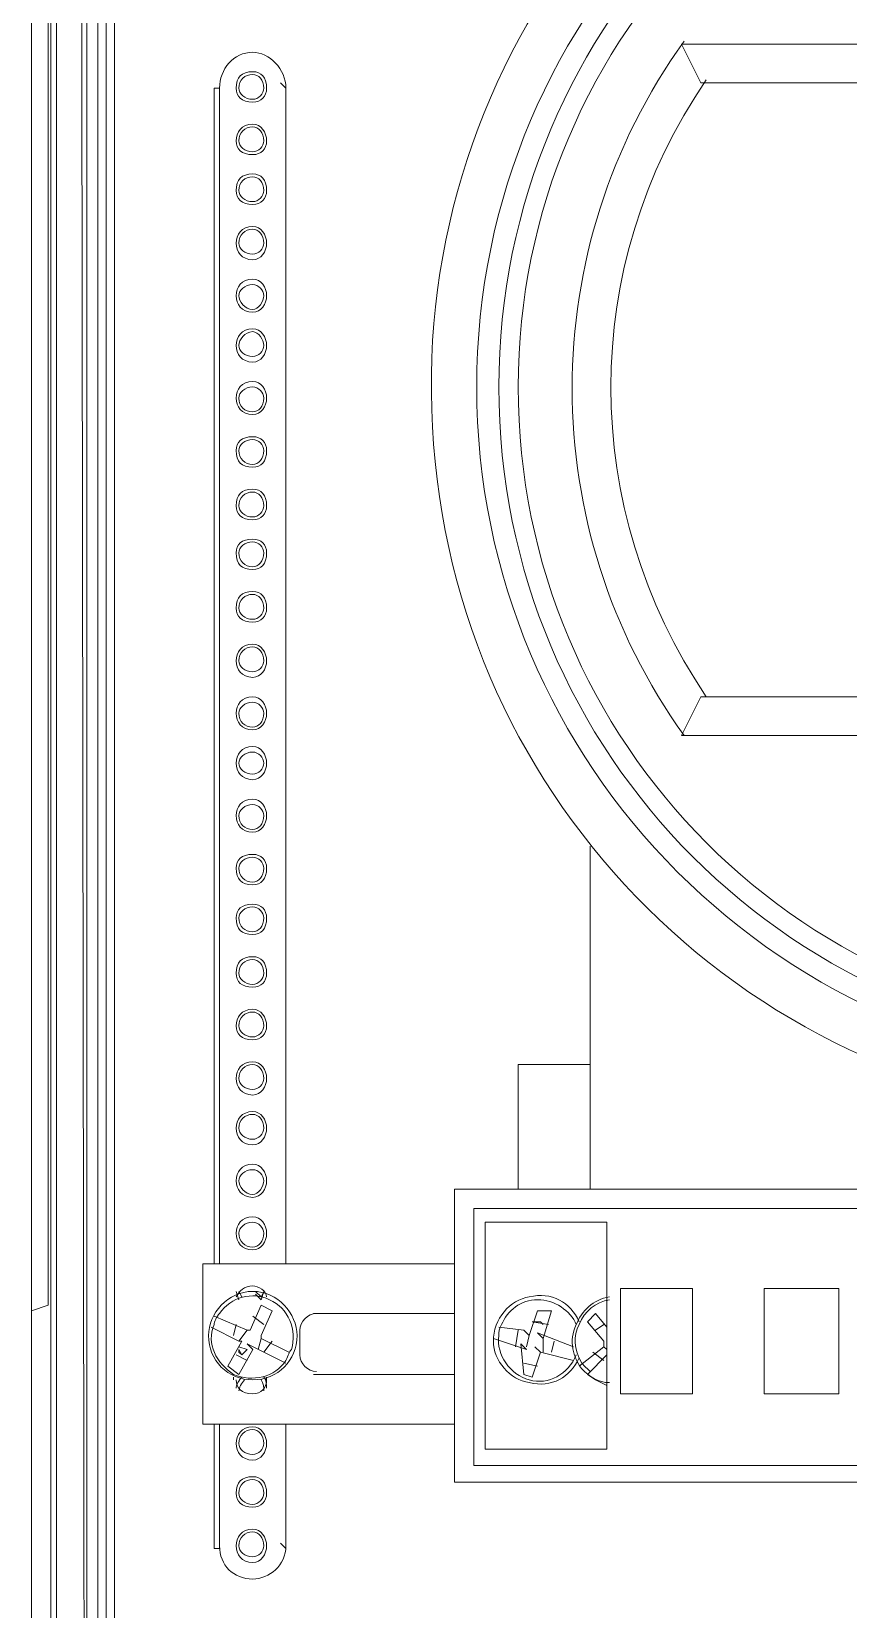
# Model space of a CAD drawing. Header units: metres. Extents: x 2999 to 3164, y 1641 to 1678.
# Drawn here: x 3004.188 to 3004.647, y 1653.873 to 1654.758 of the extents above; entities that cross this region are included whole.
import ezdxf

# ---------------------------------------------------------------- set-up
doc = ezdxf.new("R2010")
doc.units = ezdxf.units.M

msp = doc.modelspace()

# ---------------------------------------------------------------- linework, layer by layer
at = {"color": 7, "linetype": 'Continuous', "lineweight": 20, "true_color": 0x000007}
for points in [[(3004.1884, 1655.2093), (3004.1884, 1652.67807), (3004.1884, 1652.67807)], [(3004.1884, 1655.2093), (3004.1884, 1652.67807), (3004.1884, 1652.67807)], [(3004.1884, 1655.2093), (3004.1884, 1652.67807), (3004.1884, 1652.67807)], [(3004.1884, 1655.2093), (3004.1884, 1652.67807), (3004.1884, 1652.67807)], [(3004.23031, 1653.21039), (3004.23031, 1655.12704), (3004.22565, 1655.1317), (3004.22565, 1654.99513)], [(3004.1884, 1654.04068), (3004.19772, 1654.04379), (3004.19772, 1655.12394), (3004.1884, 1655.12394)], [(3004.23031, 1655.12704), (3004.23496, 1655.12704), (3004.23496, 1653.5006)], [(3004.20237, 1655.11773), (3004.20237, 1652.69204), (3004.20237, 1652.69204)], [(3004.19927, 1655.10997), (3004.19927, 1652.69049), (3004.19927, 1652.69049)], [(3004.21944, 1654.99978), (3004.21634, 1655.00289), (3004.21944, 1652.75412)], [(3004.22565, 1652.75412), (3004.22565, 1654.99513), (3004.21944, 1654.99978), (3004.21944, 1652.75412)], [(3004.55311, 1654.75147), (3005.09009, 1654.75147), (3005.09009, 1654.75147)], [(3004.56397, 1654.72975), (3004.55311, 1654.75147), (3004.55311, 1654.75147)], [(3004.56397, 1654.72975), (3005.07767, 1654.72975), (3005.09009, 1654.75147)], [(3004.29394, 1654.06706), (3004.29394, 1654.72664), (3004.29083, 1654.72664)], [(3004.29083, 1654.72664), (3004.29083, 1654.06706), (3004.29083, 1654.06706)], [(3004.33118, 1654.72664), (3004.32808, 1654.72975), (3004.32808, 1654.72975)], [(3004.33118, 1654.06706), (3004.33118, 1654.72664), (3004.33118, 1654.72664)], [(3004.33118, 1654.06706), (3004.33118, 1654.72664), (3004.33118, 1654.72664)], [(3004.56397, 1654.38521), (3004.55311, 1654.36349), (3004.55311, 1654.36349)], [(3005.07767, 1654.38521), (3004.56397, 1654.38521), (3004.56397, 1654.38521)], [(3005.09009, 1654.36349), (3004.55311, 1654.36349), (3004.55311, 1654.36349)], [(3004.5019, 1654.10897), (3004.5019, 1654.30141), (3004.5019, 1654.30141)], [(3004.5019, 1654.1788), (3004.46155, 1654.1788), (3004.46155, 1654.10897)], [(3004.42585, 1654.10897), (3005.21424, 1654.10897), (3005.21424, 1654.10897)], [(3004.42585, 1653.94446), (3004.42585, 1654.10897), (3004.42585, 1654.10897)], [(3004.43672, 1654.0981), (3004.43672, 1653.95377), (3004.43672, 1653.95377)], [(3005.20648, 1654.0981), (3004.43672, 1654.0981), (3004.43672, 1654.0981)], [(3004.51121, 1654.09034), (3004.51121, 1653.96308), (3004.44292, 1653.96308), (3004.44292, 1654.09034)], [(3004.44292, 1654.09034), (3004.51121, 1654.09034), (3004.51121, 1654.09034)], [(3004.28462, 1654.06706), (3004.28462, 1653.97705), (3004.28462, 1653.97705)], [(3004.42585, 1654.06706), (3004.28462, 1654.06706), (3004.28462, 1654.06706)], [(3004.30325, 1654.05155), (3004.3048, 1654.04689), (3004.3048, 1654.04689)], [(3004.3048, 1654.05155), (3004.30635, 1654.04844), (3004.30635, 1654.04844)], [(3004.31877, 1654.05155), (3004.31722, 1654.04689), (3004.31411, 1654.04999)], [(3004.31877, 1654.05155), (3004.31722, 1654.04844), (3004.31411, 1654.05155)], [(3004.51897, 1654.0531), (3004.55932, 1654.0531), (3004.55932, 1654.0531)], [(3004.51897, 1653.99412), (3004.51897, 1654.0531), (3004.51897, 1654.0531)], [(3004.55932, 1654.0531), (3004.55932, 1653.99412), (3004.55932, 1653.99412)], [(3004.64157, 1654.0531), (3004.64157, 1653.99412), (3004.59967, 1653.99412)], [(3004.59967, 1653.99412), (3004.59967, 1654.0531), (3004.59967, 1654.0531)], [(3004.59967, 1654.0531), (3004.64157, 1654.0531), (3004.64157, 1654.0531)], [(3004.31722, 1654.02516), (3004.31722, 1654.02671), (3004.32342, 1654.04068), (3004.31722, 1654.04379), (3004.31101, 1654.02982), (3004.30946, 1654.02982), (3004.29083, 1654.03758)], [(3004.31877, 1654.03292), (3004.31256, 1654.03758), (3004.31256, 1654.03758)], [(3004.42585, 1654.03913), (3004.3467, 1654.03913), (3004.3467, 1654.03913)], [(3004.47241, 1654.04068), (3004.46775, 1654.02671), (3004.46465, 1654.02982), (3004.45068, 1654.03137)], [(3004.46931, 1654.03447), (3004.47396, 1654.03447), (3004.47551, 1654.03292)], [(3004.47862, 1654.03292), (3004.46931, 1654.03447), (3004.46931, 1654.03447)], [(3004.47241, 1654.04068), (3004.48017, 1654.04068), (3004.47551, 1654.02516), (3004.47241, 1654.02827), (3004.49259, 1654.02051)], [(3004.51121, 1654.03137), (3004.505, 1654.03913), (3004.50035, 1654.03447), (3004.50966, 1654.02361), (3004.50966, 1654.02051), (3004.49569, 1654.00964)], [(3004.3048, 1654.00499), (3004.29859, 1654.00964), (3004.30635, 1654.02361), (3004.3048, 1654.02361), (3004.28928, 1654.03137)], [(3004.3017, 1654.02671), (3004.30325, 1654.03292), (3004.30325, 1654.03292)], [(3004.30946, 1654.02982), (3004.3048, 1654.02361), (3004.3048, 1654.02361)], [(3004.31566, 1654.01895), (3004.31722, 1654.02516), (3004.31722, 1654.02516)], [(3004.33273, 1654.0174), (3004.31722, 1654.02516), (3004.31722, 1654.02516)], [(3004.33894, 1654.02982), (3004.33894, 1654.01585), (3004.33894, 1654.01585)], [(3004.44758, 1654.02516), (3004.4662, 1654.01895), (3004.4631, 1654.02206), (3004.46465, 1654.00499), (3004.46931, 1654.00343), (3004.47396, 1654.0174), (3004.49259, 1654.01275)], [(3004.45999, 1654.02051), (3004.46155, 1654.02982), (3004.46155, 1654.02982)], [(3004.46775, 1654.02671), (3004.4662, 1654.02051), (3004.4662, 1654.02051)], [(3004.47551, 1654.0174), (3004.47551, 1654.02516), (3004.47551, 1654.02516)], [(3004.50966, 1654.03292), (3004.505, 1654.02982), (3004.505, 1654.02982)], [(3004.30325, 1654.01585), (3004.30946, 1654.01275), (3004.30946, 1654.01275)], [(3004.3048, 1654.00499), (3004.31256, 1654.01895), (3004.30946, 1654.02206), (3004.33118, 1654.01119)], [(3004.3048, 1654.02051), (3004.30946, 1654.01895), (3004.30946, 1654.01895)], [(3004.30635, 1654.01585), (3004.3048, 1654.01895), (3004.3048, 1654.0174), (3004.30635, 1654.01585), (3004.30946, 1654.01895)], [(3004.32342, 1654.02361), (3004.31877, 1654.0174), (3004.31877, 1654.0174)], [(3004.47396, 1654.0174), (3004.47086, 1654.02051), (3004.47086, 1654.02051)], [(3004.48172, 1654.02361), (3004.48017, 1654.0174), (3004.48017, 1654.0174)], [(3004.51121, 1654.01585), (3004.50035, 1654.00499), (3004.50035, 1654.00499)], [(3004.50966, 1654.01275), (3004.50345, 1654.0174), (3004.50345, 1654.0174)], [(3004.50966, 1654.02051), (3004.51121, 1654.01895), (3004.51121, 1654.01895)], [(3004.46465, 1654.01119), (3004.47241, 1654.00964), (3004.47241, 1654.00964)], [(3004.3017, 1654.00343), (3004.3017, 1654.00188), (3004.3017, 1654.00188)], [(3004.32032, 1654.00188), (3004.32032, 1654.00343), (3004.32032, 1654.00343)], [(3004.3467, 1654.00499), (3004.42585, 1654.00499), (3004.42585, 1654.00499)], [(3004.50035, 1654.00499), (3004.505, 1654.00188), (3004.51121, 1653.99878)], [(3004.55932, 1653.99412), (3004.51897, 1653.99412), (3004.51897, 1653.99412)], [(3004.28462, 1653.97705), (3004.42585, 1653.97705), (3004.42585, 1653.97705)], [(3004.29394, 1653.97705), (3004.29394, 1653.90721), (3004.29083, 1653.90721)], [(3004.29083, 1653.97705), (3004.29083, 1653.90721), (3004.29083, 1653.90721)], [(3004.33118, 1653.90721), (3004.33118, 1653.97705), (3004.33118, 1653.97705)], [(3004.33118, 1653.90721), (3004.33118, 1653.97705), (3004.33118, 1653.97705)], [(3004.43672, 1653.95377), (3005.20648, 1653.95377), (3005.20648, 1653.95377)], [(3005.21424, 1653.94446), (3004.42585, 1653.94446), (3004.42585, 1653.94446)], [(3004.33118, 1653.90721), (3004.32808, 1653.91032), (3004.32808, 1653.91032)]]:
    msp.add_lwpolyline(points, dxfattribs=at)
for points, knots in [([(3004.73934, 1654.96099), (3004.53294, 1654.91753), (3004.39326, 1654.72664), (3004.41499, 1654.51713), (3004.41499, 1654.51713), (3004.43516, 1654.30762), (3004.61209, 1654.14777), (3004.82315, 1654.14777), (3004.82315, 1654.14777), (3005.03266, 1654.14777), (3005.20958, 1654.30762), (3005.23131, 1654.51713), (3005.23131, 1654.51713), (3005.25149, 1654.72664), (3005.11181, 1654.91753), (3004.9054, 1654.96099)], [0, 0, 0, 0, 0.0625, 0.0625, 0.0625, 0.062501, 0.125, 0.125, 0.125, 0.125001, 0.1875, 0.1875, 0.1875, 0.187501, 1, 1, 1, 1]), ([(3005.20648, 1654.55903), (3005.20648, 1654.77165), (3005.03421, 1654.94236), (3004.82315, 1654.94236), (3004.82315, 1654.94236), (3004.61053, 1654.94236), (3004.43827, 1654.77165), (3004.43827, 1654.55903), (3004.43827, 1654.55903), (3004.43827, 1654.34642), (3004.61053, 1654.17415), (3004.82315, 1654.17415), (3004.82315, 1654.17415), (3005.03421, 1654.17415), (3005.20648, 1654.34642), (3005.20648, 1654.55903)], [0, 0, 0, 0, 0.0625, 0.0625, 0.0625, 0.062501, 0.125, 0.125, 0.125, 0.125001, 0.1875, 0.1875, 0.1875, 0.187501, 1, 1, 1, 1]), ([(3005.19562, 1654.55903), (3005.19562, 1654.76389), (3005.02801, 1654.9315), (3004.82315, 1654.9315), (3004.82315, 1654.9315), (3004.61674, 1654.9315), (3004.45068, 1654.76389), (3004.45068, 1654.55903), (3004.45068, 1654.55903), (3004.45068, 1654.35262), (3004.61674, 1654.18656), (3004.82315, 1654.18656), (3004.82315, 1654.18656), (3005.02801, 1654.18656), (3005.19562, 1654.35262), (3005.19562, 1654.55903)], [0, 0, 0, 0, 0.0625, 0.0625, 0.0625, 0.062501, 0.125, 0.125, 0.125, 0.125001, 0.1875, 0.1875, 0.1875, 0.187501, 1, 1, 1, 1]), ([(3005.1832, 1654.55903), (3005.1832, 1654.75768), (3005.0218, 1654.91908), (3004.82315, 1654.91908), (3004.82315, 1654.91908), (3004.62295, 1654.91908), (3004.46155, 1654.75768), (3004.46155, 1654.55903), (3004.46155, 1654.55903), (3004.46155, 1654.35883), (3004.62295, 1654.19743), (3004.82315, 1654.19743), (3004.82315, 1654.19743), (3005.0218, 1654.19743), (3005.1832, 1654.35883), (3005.1832, 1654.55903)], [0, 0, 0, 0, 0.0625, 0.0625, 0.0625, 0.062501, 0.125, 0.125, 0.125, 0.125001, 0.1875, 0.1875, 0.1875, 0.187501, 1, 1, 1, 1]), ([(3004.33118, 1654.72664), (3004.33118, 1654.73751), (3004.32187, 1654.74682), (3004.31256, 1654.74682), (3004.31256, 1654.74682), (3004.3017, 1654.74682), (3004.29394, 1654.73751), (3004.29394, 1654.72664)], [0, 0, 0, 0, 0.125, 0.125, 0.125, 0.125001, 1, 1, 1, 1]), ([(3004.33118, 1654.72664), (3004.33118, 1654.73751), (3004.32187, 1654.74682), (3004.31256, 1654.74682), (3004.31256, 1654.74682), (3004.3017, 1654.74682), (3004.29394, 1654.73751), (3004.29394, 1654.72664)], [0, 0, 0, 0, 0.125, 0.125, 0.125, 0.125001, 1, 1, 1, 1]), ([(3004.32032, 1654.72664), (3004.32032, 1654.73285), (3004.31722, 1654.73595), (3004.31256, 1654.73595), (3004.31256, 1654.73595), (3004.30635, 1654.73595), (3004.30325, 1654.73285), (3004.30325, 1654.72664), (3004.30325, 1654.72664), (3004.30325, 1654.72199), (3004.30635, 1654.71888), (3004.31256, 1654.71888), (3004.31256, 1654.71888), (3004.31722, 1654.71888), (3004.32032, 1654.72199), (3004.32032, 1654.72664)], [0, 0, 0, 0, 0.0625, 0.0625, 0.0625, 0.062501, 0.125, 0.125, 0.125, 0.125001, 0.1875, 0.1875, 0.1875, 0.187501, 1, 1, 1, 1]), ([(3004.31877, 1654.72664), (3004.31877, 1654.7313), (3004.31566, 1654.7344), (3004.31256, 1654.7344), (3004.31256, 1654.7344), (3004.3079, 1654.7344), (3004.3048, 1654.7313), (3004.3048, 1654.72664), (3004.3048, 1654.72664), (3004.3048, 1654.72354), (3004.3079, 1654.72043), (3004.31256, 1654.72043), (3004.31256, 1654.72043), (3004.31566, 1654.72043), (3004.31877, 1654.72354), (3004.31877, 1654.72664)], [0, 0, 0, 0, 0.0625, 0.0625, 0.0625, 0.062501, 0.125, 0.125, 0.125, 0.125001, 0.1875, 0.1875, 0.1875, 0.187501, 1, 1, 1, 1]), ([(3004.32032, 1654.69716), (3004.32032, 1654.70181), (3004.31722, 1654.70647), (3004.31256, 1654.70647), (3004.31256, 1654.70647), (3004.30635, 1654.70647), (3004.30325, 1654.70181), (3004.30325, 1654.69716), (3004.30325, 1654.69716), (3004.30325, 1654.6925), (3004.30635, 1654.6894), (3004.31256, 1654.6894), (3004.31256, 1654.6894), (3004.31722, 1654.6894), (3004.32032, 1654.6925), (3004.32032, 1654.69716)], [0, 0, 0, 0, 0.0625, 0.0625, 0.0625, 0.062501, 0.125, 0.125, 0.125, 0.125001, 0.1875, 0.1875, 0.1875, 0.187501, 1, 1, 1, 1]), ([(3004.31877, 1654.69716), (3004.31877, 1654.70181), (3004.31566, 1654.70491), (3004.31256, 1654.70491), (3004.31256, 1654.70491), (3004.3079, 1654.70491), (3004.3048, 1654.70181), (3004.3048, 1654.69716), (3004.3048, 1654.69716), (3004.3048, 1654.69405), (3004.3079, 1654.69095), (3004.31256, 1654.69095), (3004.31256, 1654.69095), (3004.31566, 1654.69095), (3004.31877, 1654.69405), (3004.31877, 1654.69716)], [0, 0, 0, 0, 0.0625, 0.0625, 0.0625, 0.062501, 0.125, 0.125, 0.125, 0.125001, 0.1875, 0.1875, 0.1875, 0.187501, 1, 1, 1, 1]), ([(3004.32032, 1654.66922), (3004.32032, 1654.67543), (3004.31722, 1654.67853), (3004.31256, 1654.67853), (3004.31256, 1654.67853), (3004.30635, 1654.67853), (3004.30325, 1654.67543), (3004.30325, 1654.66922), (3004.30325, 1654.66922), (3004.30325, 1654.66456), (3004.30635, 1654.66146), (3004.31256, 1654.66146), (3004.31256, 1654.66146), (3004.31722, 1654.66146), (3004.32032, 1654.66456), (3004.32032, 1654.66922)], [0, 0, 0, 0, 0.0625, 0.0625, 0.0625, 0.062501, 0.125, 0.125, 0.125, 0.125001, 0.1875, 0.1875, 0.1875, 0.187501, 1, 1, 1, 1]), ([(3004.31877, 1654.66922), (3004.31877, 1654.67388), (3004.31566, 1654.67698), (3004.31256, 1654.67698), (3004.31256, 1654.67698), (3004.3079, 1654.67698), (3004.3048, 1654.67388), (3004.3048, 1654.66922), (3004.3048, 1654.66922), (3004.3048, 1654.66612), (3004.3079, 1654.66301), (3004.31256, 1654.66301), (3004.31256, 1654.66301), (3004.31566, 1654.66301), (3004.31877, 1654.66612), (3004.31877, 1654.66922)], [0, 0, 0, 0, 0.0625, 0.0625, 0.0625, 0.062501, 0.125, 0.125, 0.125, 0.125001, 0.1875, 0.1875, 0.1875, 0.187501, 1, 1, 1, 1]), ([(3004.32032, 1654.63973), (3004.32032, 1654.64439), (3004.31722, 1654.64904), (3004.31256, 1654.64904), (3004.31256, 1654.64904), (3004.30635, 1654.64904), (3004.30325, 1654.64439), (3004.30325, 1654.63973), (3004.30325, 1654.63973), (3004.30325, 1654.63508), (3004.30635, 1654.63042), (3004.31256, 1654.63042), (3004.31256, 1654.63042), (3004.31722, 1654.63042), (3004.32032, 1654.63508), (3004.32032, 1654.63973)], [0, 0, 0, 0, 0.0625, 0.0625, 0.0625, 0.062501, 0.125, 0.125, 0.125, 0.125001, 0.1875, 0.1875, 0.1875, 0.187501, 1, 1, 1, 1]), ([(3004.31877, 1654.63973), (3004.31877, 1654.64439), (3004.31566, 1654.64749), (3004.31256, 1654.64749), (3004.31256, 1654.64749), (3004.3079, 1654.64749), (3004.3048, 1654.64439), (3004.3048, 1654.63973), (3004.3048, 1654.63973), (3004.3048, 1654.63663), (3004.3079, 1654.63353), (3004.31256, 1654.63353), (3004.31256, 1654.63353), (3004.31566, 1654.63353), (3004.31877, 1654.63663), (3004.31877, 1654.63973)], [0, 0, 0, 0, 0.0625, 0.0625, 0.0625, 0.062501, 0.125, 0.125, 0.125, 0.125001, 0.1875, 0.1875, 0.1875, 0.187501, 1, 1, 1, 1]), ([(3004.32032, 1654.61025), (3004.32032, 1654.6149), (3004.31722, 1654.61956), (3004.31256, 1654.61956), (3004.31256, 1654.61956), (3004.30635, 1654.61956), (3004.30325, 1654.6149), (3004.30325, 1654.61025), (3004.30325, 1654.61025), (3004.30325, 1654.60559), (3004.30635, 1654.60093), (3004.31256, 1654.60093), (3004.31256, 1654.60093), (3004.31722, 1654.60093), (3004.32032, 1654.60559), (3004.32032, 1654.61025)], [0, 0, 0, 0, 0.0625, 0.0625, 0.0625, 0.062501, 0.125, 0.125, 0.125, 0.125001, 0.1875, 0.1875, 0.1875, 0.187501, 1, 1, 1, 1]), ([(3004.31877, 1654.61025), (3004.31877, 1654.61335), (3004.31566, 1654.61645), (3004.31256, 1654.61645), (3004.31256, 1654.61645), (3004.3079, 1654.61645), (3004.3048, 1654.61335), (3004.3048, 1654.61025), (3004.3048, 1654.61025), (3004.3048, 1654.60714), (3004.3079, 1654.60249), (3004.31256, 1654.60249), (3004.31256, 1654.60249), (3004.31566, 1654.60249), (3004.31877, 1654.60714), (3004.31877, 1654.61025)], [0, 0, 0, 0, 0.0625, 0.0625, 0.0625, 0.062501, 0.125, 0.125, 0.125, 0.125001, 0.1875, 0.1875, 0.1875, 0.187501, 1, 1, 1, 1]), ([(3004.32032, 1654.58231), (3004.32032, 1654.58697), (3004.31722, 1654.59162), (3004.31256, 1654.59162), (3004.31256, 1654.59162), (3004.30635, 1654.59162), (3004.30325, 1654.58697), (3004.30325, 1654.58231), (3004.30325, 1654.58231), (3004.30325, 1654.57766), (3004.30635, 1654.573), (3004.31256, 1654.573), (3004.31256, 1654.573), (3004.31722, 1654.573), (3004.32032, 1654.57766), (3004.32032, 1654.58231)], [0, 0, 0, 0, 0.0625, 0.0625, 0.0625, 0.062501, 0.125, 0.125, 0.125, 0.125001, 0.1875, 0.1875, 0.1875, 0.187501, 1, 1, 1, 1]), ([(3004.31877, 1654.58231), (3004.31877, 1654.58541), (3004.31566, 1654.59007), (3004.31256, 1654.59007), (3004.31256, 1654.59007), (3004.3079, 1654.59007), (3004.3048, 1654.58541), (3004.3048, 1654.58231), (3004.3048, 1654.58231), (3004.3048, 1654.57921), (3004.3079, 1654.5761), (3004.31256, 1654.5761), (3004.31256, 1654.5761), (3004.31566, 1654.5761), (3004.31877, 1654.57921), (3004.31877, 1654.58231)], [0, 0, 0, 0, 0.0625, 0.0625, 0.0625, 0.062501, 0.125, 0.125, 0.125, 0.125001, 0.1875, 0.1875, 0.1875, 0.187501, 1, 1, 1, 1]), ([(3004.32032, 1654.55282), (3004.32032, 1654.55748), (3004.31722, 1654.56214), (3004.31256, 1654.56214), (3004.31256, 1654.56214), (3004.30635, 1654.56214), (3004.30325, 1654.55748), (3004.30325, 1654.55282), (3004.30325, 1654.55282), (3004.30325, 1654.54817), (3004.30635, 1654.54351), (3004.31256, 1654.54351), (3004.31256, 1654.54351), (3004.31722, 1654.54351), (3004.32032, 1654.54817), (3004.32032, 1654.55282)], [0, 0, 0, 0, 0.0625, 0.0625, 0.0625, 0.062501, 0.125, 0.125, 0.125, 0.125001, 0.1875, 0.1875, 0.1875, 0.187501, 1, 1, 1, 1]), ([(3004.31877, 1654.55282), (3004.31877, 1654.55593), (3004.31566, 1654.55903), (3004.31256, 1654.55903), (3004.31256, 1654.55903), (3004.3079, 1654.55903), (3004.3048, 1654.55593), (3004.3048, 1654.55282), (3004.3048, 1654.55282), (3004.3048, 1654.54817), (3004.3079, 1654.54506), (3004.31256, 1654.54506), (3004.31256, 1654.54506), (3004.31566, 1654.54506), (3004.31877, 1654.54817), (3004.31877, 1654.55282)], [0, 0, 0, 0, 0.0625, 0.0625, 0.0625, 0.062501, 0.125, 0.125, 0.125, 0.125001, 0.1875, 0.1875, 0.1875, 0.187501, 1, 1, 1, 1]), ([(3004.32032, 1654.52334), (3004.32032, 1654.52799), (3004.31722, 1654.5311), (3004.31256, 1654.5311), (3004.31256, 1654.5311), (3004.30635, 1654.5311), (3004.30325, 1654.52799), (3004.30325, 1654.52334), (3004.30325, 1654.52334), (3004.30325, 1654.51713), (3004.30635, 1654.51403), (3004.31256, 1654.51403), (3004.31256, 1654.51403), (3004.31722, 1654.51403), (3004.32032, 1654.51713), (3004.32032, 1654.52334)], [0, 0, 0, 0, 0.0625, 0.0625, 0.0625, 0.062501, 0.125, 0.125, 0.125, 0.125001, 0.1875, 0.1875, 0.1875, 0.187501, 1, 1, 1, 1]), ([(3004.31877, 1654.52334), (3004.31877, 1654.52644), (3004.31566, 1654.52954), (3004.31256, 1654.52954), (3004.31256, 1654.52954), (3004.3079, 1654.52954), (3004.3048, 1654.52644), (3004.3048, 1654.52334), (3004.3048, 1654.52334), (3004.3048, 1654.51868), (3004.3079, 1654.51558), (3004.31256, 1654.51558), (3004.31256, 1654.51558), (3004.31566, 1654.51558), (3004.31877, 1654.51868), (3004.31877, 1654.52334)], [0, 0, 0, 0, 0.0625, 0.0625, 0.0625, 0.062501, 0.125, 0.125, 0.125, 0.125001, 0.1875, 0.1875, 0.1875, 0.187501, 1, 1, 1, 1]), ([(3004.32032, 1654.4923), (3004.32032, 1654.49851), (3004.31722, 1654.50161), (3004.31256, 1654.50161), (3004.31256, 1654.50161), (3004.30635, 1654.50161), (3004.30325, 1654.49851), (3004.30325, 1654.4923), (3004.30325, 1654.4923), (3004.30325, 1654.48764), (3004.30635, 1654.48454), (3004.31256, 1654.48454), (3004.31256, 1654.48454), (3004.31722, 1654.48454), (3004.32032, 1654.48764), (3004.32032, 1654.4923)], [0, 0, 0, 0, 0.0625, 0.0625, 0.0625, 0.062501, 0.125, 0.125, 0.125, 0.125001, 0.1875, 0.1875, 0.1875, 0.187501, 1, 1, 1, 1]), ([(3004.31877, 1654.4923), (3004.31877, 1654.49695), (3004.31566, 1654.50006), (3004.31256, 1654.50006), (3004.31256, 1654.50006), (3004.3079, 1654.50006), (3004.3048, 1654.49695), (3004.3048, 1654.4923), (3004.3048, 1654.4923), (3004.3048, 1654.48919), (3004.3079, 1654.48609), (3004.31256, 1654.48609), (3004.31256, 1654.48609), (3004.31566, 1654.48609), (3004.31877, 1654.48919), (3004.31877, 1654.4923)], [0, 0, 0, 0, 0.0625, 0.0625, 0.0625, 0.062501, 0.125, 0.125, 0.125, 0.125001, 0.1875, 0.1875, 0.1875, 0.187501, 1, 1, 1, 1]), ([(3004.32032, 1654.46592), (3004.32032, 1654.47057), (3004.31722, 1654.47367), (3004.31256, 1654.47367), (3004.31256, 1654.47367), (3004.30635, 1654.47367), (3004.30325, 1654.47057), (3004.30325, 1654.46592), (3004.30325, 1654.46592), (3004.30325, 1654.45971), (3004.30635, 1654.4566), (3004.31256, 1654.4566), (3004.31256, 1654.4566), (3004.31722, 1654.4566), (3004.32032, 1654.45971), (3004.32032, 1654.46592)], [0, 0, 0, 0, 0.0625, 0.0625, 0.0625, 0.062501, 0.125, 0.125, 0.125, 0.125001, 0.1875, 0.1875, 0.1875, 0.187501, 1, 1, 1, 1]), ([(3004.31877, 1654.46592), (3004.31877, 1654.46902), (3004.31566, 1654.47212), (3004.31256, 1654.47212), (3004.31256, 1654.47212), (3004.3079, 1654.47212), (3004.3048, 1654.46902), (3004.3048, 1654.46592), (3004.3048, 1654.46592), (3004.3048, 1654.46126), (3004.3079, 1654.45816), (3004.31256, 1654.45816), (3004.31256, 1654.45816), (3004.31566, 1654.45816), (3004.31877, 1654.46126), (3004.31877, 1654.46592)], [0, 0, 0, 0, 0.0625, 0.0625, 0.0625, 0.062501, 0.125, 0.125, 0.125, 0.125001, 0.1875, 0.1875, 0.1875, 0.187501, 1, 1, 1, 1]), ([(3004.32032, 1654.43488), (3004.32032, 1654.44108), (3004.31722, 1654.44419), (3004.31256, 1654.44419), (3004.31256, 1654.44419), (3004.30635, 1654.44419), (3004.30325, 1654.44108), (3004.30325, 1654.43488), (3004.30325, 1654.43488), (3004.30325, 1654.43022), (3004.30635, 1654.42712), (3004.31256, 1654.42712), (3004.31256, 1654.42712), (3004.31722, 1654.42712), (3004.32032, 1654.43022), (3004.32032, 1654.43488)], [0, 0, 0, 0, 0.0625, 0.0625, 0.0625, 0.062501, 0.125, 0.125, 0.125, 0.125001, 0.1875, 0.1875, 0.1875, 0.187501, 1, 1, 1, 1]), ([(3004.31877, 1654.43488), (3004.31877, 1654.43953), (3004.31566, 1654.44264), (3004.31256, 1654.44264), (3004.31256, 1654.44264), (3004.3079, 1654.44264), (3004.3048, 1654.43953), (3004.3048, 1654.43488), (3004.3048, 1654.43488), (3004.3048, 1654.43177), (3004.3079, 1654.42867), (3004.31256, 1654.42867), (3004.31256, 1654.42867), (3004.31566, 1654.42867), (3004.31877, 1654.43177), (3004.31877, 1654.43488)], [0, 0, 0, 0, 0.0625, 0.0625, 0.0625, 0.062501, 0.125, 0.125, 0.125, 0.125001, 0.1875, 0.1875, 0.1875, 0.187501, 1, 1, 1, 1]), ([(3004.32032, 1654.40539), (3004.32032, 1654.41004), (3004.31722, 1654.4147), (3004.31256, 1654.4147), (3004.31256, 1654.4147), (3004.30635, 1654.4147), (3004.30325, 1654.41004), (3004.30325, 1654.40539), (3004.30325, 1654.40539), (3004.30325, 1654.40073), (3004.30635, 1654.39608), (3004.31256, 1654.39608), (3004.31256, 1654.39608), (3004.31722, 1654.39608), (3004.32032, 1654.40073), (3004.32032, 1654.40539)], [0, 0, 0, 0, 0.0625, 0.0625, 0.0625, 0.062501, 0.125, 0.125, 0.125, 0.125001, 0.1875, 0.1875, 0.1875, 0.187501, 1, 1, 1, 1]), ([(3004.31877, 1654.40539), (3004.31877, 1654.41004), (3004.31566, 1654.41315), (3004.31256, 1654.41315), (3004.31256, 1654.41315), (3004.3079, 1654.41315), (3004.3048, 1654.41004), (3004.3048, 1654.40539), (3004.3048, 1654.40539), (3004.3048, 1654.40229), (3004.3079, 1654.39918), (3004.31256, 1654.39918), (3004.31256, 1654.39918), (3004.31566, 1654.39918), (3004.31877, 1654.40229), (3004.31877, 1654.40539)], [0, 0, 0, 0, 0.0625, 0.0625, 0.0625, 0.062501, 0.125, 0.125, 0.125, 0.125001, 0.1875, 0.1875, 0.1875, 0.187501, 1, 1, 1, 1]), ([(3004.32032, 1654.3759), (3004.32032, 1654.38056), (3004.31722, 1654.38521), (3004.31256, 1654.38521), (3004.31256, 1654.38521), (3004.30635, 1654.38521), (3004.30325, 1654.38056), (3004.30325, 1654.3759), (3004.30325, 1654.3759), (3004.30325, 1654.37125), (3004.30635, 1654.36659), (3004.31256, 1654.36659), (3004.31256, 1654.36659), (3004.31722, 1654.36659), (3004.32032, 1654.37125), (3004.32032, 1654.3759)], [0, 0, 0, 0, 0.0625, 0.0625, 0.0625, 0.062501, 0.125, 0.125, 0.125, 0.125001, 0.1875, 0.1875, 0.1875, 0.187501, 1, 1, 1, 1]), ([(3004.31877, 1654.3759), (3004.31877, 1654.37901), (3004.31566, 1654.38211), (3004.31256, 1654.38211), (3004.31256, 1654.38211), (3004.3079, 1654.38211), (3004.3048, 1654.37901), (3004.3048, 1654.3759), (3004.3048, 1654.3759), (3004.3048, 1654.37125), (3004.3079, 1654.36814), (3004.31256, 1654.36814), (3004.31256, 1654.36814), (3004.31566, 1654.36814), (3004.31877, 1654.37125), (3004.31877, 1654.3759)], [0, 0, 0, 0, 0.0625, 0.0625, 0.0625, 0.062501, 0.125, 0.125, 0.125, 0.125001, 0.1875, 0.1875, 0.1875, 0.187501, 1, 1, 1, 1]), ([(3004.32032, 1654.34797), (3004.32032, 1654.35262), (3004.31722, 1654.35728), (3004.31256, 1654.35728), (3004.31256, 1654.35728), (3004.30635, 1654.35728), (3004.30325, 1654.35262), (3004.30325, 1654.34797), (3004.30325, 1654.34797), (3004.30325, 1654.34331), (3004.30635, 1654.33866), (3004.31256, 1654.33866), (3004.31256, 1654.33866), (3004.31722, 1654.33866), (3004.32032, 1654.34331), (3004.32032, 1654.34797)], [0, 0, 0, 0, 0.0625, 0.0625, 0.0625, 0.062501, 0.125, 0.125, 0.125, 0.125001, 0.1875, 0.1875, 0.1875, 0.187501, 1, 1, 1, 1]), ([(3004.31877, 1654.34797), (3004.31877, 1654.35107), (3004.31566, 1654.35417), (3004.31256, 1654.35417), (3004.31256, 1654.35417), (3004.3079, 1654.35417), (3004.3048, 1654.35107), (3004.3048, 1654.34797), (3004.3048, 1654.34797), (3004.3048, 1654.34486), (3004.3079, 1654.34176), (3004.31256, 1654.34176), (3004.31256, 1654.34176), (3004.31566, 1654.34176), (3004.31877, 1654.34486), (3004.31877, 1654.34797)], [0, 0, 0, 0, 0.0625, 0.0625, 0.0625, 0.062501, 0.125, 0.125, 0.125, 0.125001, 0.1875, 0.1875, 0.1875, 0.187501, 1, 1, 1, 1]), ([(3004.32032, 1654.31848), (3004.32032, 1654.32314), (3004.31722, 1654.32779), (3004.31256, 1654.32779), (3004.31256, 1654.32779), (3004.30635, 1654.32779), (3004.30325, 1654.32314), (3004.30325, 1654.31848), (3004.30325, 1654.31848), (3004.30325, 1654.31382), (3004.30635, 1654.30917), (3004.31256, 1654.30917), (3004.31256, 1654.30917), (3004.31722, 1654.30917), (3004.32032, 1654.31382), (3004.32032, 1654.31848)], [0, 0, 0, 0, 0.0625, 0.0625, 0.0625, 0.062501, 0.125, 0.125, 0.125, 0.125001, 0.1875, 0.1875, 0.1875, 0.187501, 1, 1, 1, 1]), ([(3004.31877, 1654.31848), (3004.31877, 1654.32158), (3004.31566, 1654.32469), (3004.31256, 1654.32469), (3004.31256, 1654.32469), (3004.3079, 1654.32469), (3004.3048, 1654.32158), (3004.3048, 1654.31848), (3004.3048, 1654.31848), (3004.3048, 1654.31382), (3004.3079, 1654.31072), (3004.31256, 1654.31072), (3004.31256, 1654.31072), (3004.31566, 1654.31072), (3004.31877, 1654.31382), (3004.31877, 1654.31848)], [0, 0, 0, 0, 0.0625, 0.0625, 0.0625, 0.062501, 0.125, 0.125, 0.125, 0.125001, 0.1875, 0.1875, 0.1875, 0.187501, 1, 1, 1, 1]), ([(3004.32032, 1654.28899), (3004.32032, 1654.29365), (3004.31722, 1654.29675), (3004.31256, 1654.29675), (3004.31256, 1654.29675), (3004.30635, 1654.29675), (3004.30325, 1654.29365), (3004.30325, 1654.28899), (3004.30325, 1654.28899), (3004.30325, 1654.28279), (3004.30635, 1654.27968), (3004.31256, 1654.27968), (3004.31256, 1654.27968), (3004.31722, 1654.27968), (3004.32032, 1654.28279), (3004.32032, 1654.28899)], [0, 0, 0, 0, 0.0625, 0.0625, 0.0625, 0.062501, 0.125, 0.125, 0.125, 0.125001, 0.1875, 0.1875, 0.1875, 0.187501, 1, 1, 1, 1]), ([(3004.31877, 1654.28899), (3004.31877, 1654.2921), (3004.31566, 1654.2952), (3004.31256, 1654.2952), (3004.31256, 1654.2952), (3004.3079, 1654.2952), (3004.3048, 1654.2921), (3004.3048, 1654.28899), (3004.3048, 1654.28899), (3004.3048, 1654.28434), (3004.3079, 1654.28123), (3004.31256, 1654.28123), (3004.31256, 1654.28123), (3004.31566, 1654.28123), (3004.31877, 1654.28434), (3004.31877, 1654.28899)], [0, 0, 0, 0, 0.0625, 0.0625, 0.0625, 0.062501, 0.125, 0.125, 0.125, 0.125001, 0.1875, 0.1875, 0.1875, 0.187501, 1, 1, 1, 1]), ([(3004.32032, 1654.26106), (3004.32032, 1654.26571), (3004.31722, 1654.26882), (3004.31256, 1654.26882), (3004.31256, 1654.26882), (3004.30635, 1654.26882), (3004.30325, 1654.26571), (3004.30325, 1654.26106), (3004.30325, 1654.26106), (3004.30325, 1654.25485), (3004.30635, 1654.25175), (3004.31256, 1654.25175), (3004.31256, 1654.25175), (3004.31722, 1654.25175), (3004.32032, 1654.25485), (3004.32032, 1654.26106)], [0, 0, 0, 0, 0.0625, 0.0625, 0.0625, 0.062501, 0.125, 0.125, 0.125, 0.125001, 0.1875, 0.1875, 0.1875, 0.187501, 1, 1, 1, 1]), ([(3004.31877, 1654.26106), (3004.31877, 1654.26416), (3004.31566, 1654.26727), (3004.31256, 1654.26727), (3004.31256, 1654.26727), (3004.3079, 1654.26727), (3004.3048, 1654.26416), (3004.3048, 1654.26106), (3004.3048, 1654.26106), (3004.3048, 1654.2564), (3004.3079, 1654.2533), (3004.31256, 1654.2533), (3004.31256, 1654.2533), (3004.31566, 1654.2533), (3004.31877, 1654.2564), (3004.31877, 1654.26106)], [0, 0, 0, 0, 0.0625, 0.0625, 0.0625, 0.062501, 0.125, 0.125, 0.125, 0.125001, 0.1875, 0.1875, 0.1875, 0.187501, 1, 1, 1, 1]), ([(3004.32032, 1654.23002), (3004.32032, 1654.23623), (3004.31722, 1654.23933), (3004.31256, 1654.23933), (3004.31256, 1654.23933), (3004.30635, 1654.23933), (3004.30325, 1654.23623), (3004.30325, 1654.23002), (3004.30325, 1654.23002), (3004.30325, 1654.22536), (3004.30635, 1654.22226), (3004.31256, 1654.22226), (3004.31256, 1654.22226), (3004.31722, 1654.22226), (3004.32032, 1654.22536), (3004.32032, 1654.23002)], [0, 0, 0, 0, 0.0625, 0.0625, 0.0625, 0.062501, 0.125, 0.125, 0.125, 0.125001, 0.1875, 0.1875, 0.1875, 0.187501, 1, 1, 1, 1]), ([(3004.31877, 1654.23002), (3004.31877, 1654.23467), (3004.31566, 1654.23778), (3004.31256, 1654.23778), (3004.31256, 1654.23778), (3004.3079, 1654.23778), (3004.3048, 1654.23467), (3004.3048, 1654.23002), (3004.3048, 1654.23002), (3004.3048, 1654.22692), (3004.3079, 1654.22381), (3004.31256, 1654.22381), (3004.31256, 1654.22381), (3004.31566, 1654.22381), (3004.31877, 1654.22692), (3004.31877, 1654.23002)], [0, 0, 0, 0, 0.0625, 0.0625, 0.0625, 0.062501, 0.125, 0.125, 0.125, 0.125001, 0.1875, 0.1875, 0.1875, 0.187501, 1, 1, 1, 1]), ([(3004.32032, 1654.20053), (3004.32032, 1654.20519), (3004.31722, 1654.20984), (3004.31256, 1654.20984), (3004.31256, 1654.20984), (3004.30635, 1654.20984), (3004.30325, 1654.20519), (3004.30325, 1654.20053), (3004.30325, 1654.20053), (3004.30325, 1654.19588), (3004.30635, 1654.19277), (3004.31256, 1654.19277), (3004.31256, 1654.19277), (3004.31722, 1654.19277), (3004.32032, 1654.19588), (3004.32032, 1654.20053)], [0, 0, 0, 0, 0.0625, 0.0625, 0.0625, 0.062501, 0.125, 0.125, 0.125, 0.125001, 0.1875, 0.1875, 0.1875, 0.187501, 1, 1, 1, 1]), ([(3004.31877, 1654.20053), (3004.31877, 1654.20519), (3004.31566, 1654.20829), (3004.31256, 1654.20829), (3004.31256, 1654.20829), (3004.3079, 1654.20829), (3004.3048, 1654.20519), (3004.3048, 1654.20053), (3004.3048, 1654.20053), (3004.3048, 1654.19743), (3004.3079, 1654.19432), (3004.31256, 1654.19432), (3004.31256, 1654.19432), (3004.31566, 1654.19432), (3004.31877, 1654.19743), (3004.31877, 1654.20053)], [0, 0, 0, 0, 0.0625, 0.0625, 0.0625, 0.062501, 0.125, 0.125, 0.125, 0.125001, 0.1875, 0.1875, 0.1875, 0.187501, 1, 1, 1, 1]), ([(3004.32032, 1654.17105), (3004.32032, 1654.1757), (3004.31722, 1654.18036), (3004.31256, 1654.18036), (3004.31256, 1654.18036), (3004.30635, 1654.18036), (3004.30325, 1654.1757), (3004.30325, 1654.17105), (3004.30325, 1654.17105), (3004.30325, 1654.16639), (3004.30635, 1654.16173), (3004.31256, 1654.16173), (3004.31256, 1654.16173), (3004.31722, 1654.16173), (3004.32032, 1654.16639), (3004.32032, 1654.17105)], [0, 0, 0, 0, 0.0625, 0.0625, 0.0625, 0.062501, 0.125, 0.125, 0.125, 0.125001, 0.1875, 0.1875, 0.1875, 0.187501, 1, 1, 1, 1]), ([(3004.31877, 1654.17105), (3004.31877, 1654.1757), (3004.31566, 1654.1788), (3004.31256, 1654.1788), (3004.31256, 1654.1788), (3004.3079, 1654.1788), (3004.3048, 1654.1757), (3004.3048, 1654.17105), (3004.3048, 1654.17105), (3004.3048, 1654.16794), (3004.3079, 1654.16484), (3004.31256, 1654.16484), (3004.31256, 1654.16484), (3004.31566, 1654.16484), (3004.31877, 1654.16794), (3004.31877, 1654.17105)], [0, 0, 0, 0, 0.0625, 0.0625, 0.0625, 0.062501, 0.125, 0.125, 0.125, 0.125001, 0.1875, 0.1875, 0.1875, 0.187501, 1, 1, 1, 1]), ([(3004.32032, 1654.14311), (3004.32032, 1654.14777), (3004.31722, 1654.15242), (3004.31256, 1654.15242), (3004.31256, 1654.15242), (3004.30635, 1654.15242), (3004.30325, 1654.14777), (3004.30325, 1654.14311), (3004.30325, 1654.14311), (3004.30325, 1654.13845), (3004.30635, 1654.1338), (3004.31256, 1654.1338), (3004.31256, 1654.1338), (3004.31722, 1654.1338), (3004.32032, 1654.13845), (3004.32032, 1654.14311)], [0, 0, 0, 0, 0.0625, 0.0625, 0.0625, 0.062501, 0.125, 0.125, 0.125, 0.125001, 0.1875, 0.1875, 0.1875, 0.187501, 1, 1, 1, 1]), ([(3004.31877, 1654.14311), (3004.31877, 1654.14777), (3004.31566, 1654.15087), (3004.31256, 1654.15087), (3004.31256, 1654.15087), (3004.3079, 1654.15087), (3004.3048, 1654.14777), (3004.3048, 1654.14311), (3004.3048, 1654.14311), (3004.3048, 1654.14001), (3004.3079, 1654.1369), (3004.31256, 1654.1369), (3004.31256, 1654.1369), (3004.31566, 1654.1369), (3004.31877, 1654.14001), (3004.31877, 1654.14311)], [0, 0, 0, 0, 0.0625, 0.0625, 0.0625, 0.062501, 0.125, 0.125, 0.125, 0.125001, 0.1875, 0.1875, 0.1875, 0.187501, 1, 1, 1, 1]), ([(3004.32032, 1654.11362), (3004.32032, 1654.11828), (3004.31722, 1654.12293), (3004.31256, 1654.12293), (3004.31256, 1654.12293), (3004.30635, 1654.12293), (3004.30325, 1654.11828), (3004.30325, 1654.11362), (3004.30325, 1654.11362), (3004.30325, 1654.10897), (3004.30635, 1654.10431), (3004.31256, 1654.10431), (3004.31256, 1654.10431), (3004.31722, 1654.10431), (3004.32032, 1654.10897), (3004.32032, 1654.11362)], [0, 0, 0, 0, 0.0625, 0.0625, 0.0625, 0.062501, 0.125, 0.125, 0.125, 0.125001, 0.1875, 0.1875, 0.1875, 0.187501, 1, 1, 1, 1]), ([(3004.31877, 1654.11362), (3004.31877, 1654.11673), (3004.31566, 1654.11983), (3004.31256, 1654.11983), (3004.31256, 1654.11983), (3004.3079, 1654.11983), (3004.3048, 1654.11673), (3004.3048, 1654.11362), (3004.3048, 1654.11362), (3004.3048, 1654.11052), (3004.3079, 1654.10586), (3004.31256, 1654.10586), (3004.31256, 1654.10586), (3004.31566, 1654.10586), (3004.31877, 1654.11052), (3004.31877, 1654.11362)], [0, 0, 0, 0, 0.0625, 0.0625, 0.0625, 0.062501, 0.125, 0.125, 0.125, 0.125001, 0.1875, 0.1875, 0.1875, 0.187501, 1, 1, 1, 1]), ([(3004.32032, 1654.08414), (3004.32032, 1654.08879), (3004.31722, 1654.09345), (3004.31256, 1654.09345), (3004.31256, 1654.09345), (3004.30635, 1654.09345), (3004.30325, 1654.08879), (3004.30325, 1654.08414), (3004.30325, 1654.08414), (3004.30325, 1654.07948), (3004.30635, 1654.07482), (3004.31256, 1654.07482), (3004.31256, 1654.07482), (3004.31722, 1654.07482), (3004.32032, 1654.07948), (3004.32032, 1654.08414)], [0, 0, 0, 0, 0.0625, 0.0625, 0.0625, 0.062501, 0.125, 0.125, 0.125, 0.125001, 0.1875, 0.1875, 0.1875, 0.187501, 1, 1, 1, 1]), ([(3004.31877, 1654.08414), (3004.31877, 1654.08724), (3004.31566, 1654.09034), (3004.31256, 1654.09034), (3004.31256, 1654.09034), (3004.3079, 1654.09034), (3004.3048, 1654.08724), (3004.3048, 1654.08414), (3004.3048, 1654.08414), (3004.3048, 1654.07948), (3004.3079, 1654.07638), (3004.31256, 1654.07638), (3004.31256, 1654.07638), (3004.31566, 1654.07638), (3004.31877, 1654.07948), (3004.31877, 1654.08414)], [0, 0, 0, 0, 0.0625, 0.0625, 0.0625, 0.062501, 0.125, 0.125, 0.125, 0.125001, 0.1875, 0.1875, 0.1875, 0.187501, 1, 1, 1, 1]), ([(3004.33739, 1654.02671), (3004.33739, 1654.03913), (3004.32653, 1654.05155), (3004.31256, 1654.05155), (3004.31256, 1654.05155), (3004.29859, 1654.05155), (3004.28773, 1654.03913), (3004.28773, 1654.02671), (3004.28773, 1654.02671), (3004.28773, 1654.01275), (3004.29859, 1654.00188), (3004.31256, 1654.00188), (3004.31256, 1654.00188), (3004.32653, 1654.00188), (3004.33739, 1654.01275), (3004.33739, 1654.02671)], [0, 0, 0, 0, 0.0625, 0.0625, 0.0625, 0.062501, 0.125, 0.125, 0.125, 0.125001, 0.1875, 0.1875, 0.1875, 0.187501, 1, 1, 1, 1]), ([(3004.33429, 1654.01895), (3004.33739, 1654.02982), (3004.33273, 1654.04223), (3004.32187, 1654.04689), (3004.32187, 1654.04689), (3004.31256, 1654.05155), (3004.30014, 1654.04844), (3004.29394, 1654.03913)], [0, 0, 0, 0, 0.125, 0.125, 0.125, 0.125001, 1, 1, 1, 1]), ([(3004.32032, 1654.04844), (3004.32032, 1654.05155), (3004.31566, 1654.05465), (3004.31256, 1654.05465), (3004.31256, 1654.05465), (3004.3079, 1654.05465), (3004.3048, 1654.05155), (3004.30325, 1654.04844)], [0, 0, 0, 0, 0.125, 0.125, 0.125, 0.125001, 1, 1, 1, 1]), ([(3004.49569, 1654.03447), (3004.49103, 1654.04534), (3004.48017, 1654.05155), (3004.46775, 1654.04844), (3004.46775, 1654.04844), (3004.45689, 1654.04689), (3004.44758, 1654.03603), (3004.44758, 1654.02361), (3004.44758, 1654.02361), (3004.44758, 1654.01275), (3004.45689, 1654.00188), (3004.46775, 1654.00033), (3004.46775, 1654.00033), (3004.48017, 1653.99723), (3004.49103, 1654.00343), (3004.49569, 1654.0143)], [0, 0, 0, 0, 0.0625, 0.0625, 0.0625, 0.062501, 0.125, 0.125, 0.125, 0.125001, 0.1875, 0.1875, 0.1875, 0.187501, 1, 1, 1, 1]), ([(3004.49414, 1654.03292), (3004.49103, 1654.04068), (3004.48172, 1654.04689), (3004.47241, 1654.04689), (3004.47241, 1654.04689), (3004.4631, 1654.04689), (3004.45534, 1654.04068), (3004.45223, 1654.03292)], [0, 0, 0, 0, 0.125, 0.125, 0.125, 0.125001, 1, 1, 1, 1]), ([(3004.51276, 1654.04844), (3004.50345, 1654.04689), (3004.49724, 1654.04068), (3004.49414, 1654.03292), (3004.49414, 1654.03292), (3004.48948, 1654.02361), (3004.49259, 1654.0143), (3004.49724, 1654.00809)], [0, 0, 0, 0, 0.125, 0.125, 0.125, 0.125001, 1, 1, 1, 1]), ([(3004.51276, 1654.04689), (3004.505, 1654.04534), (3004.49879, 1654.04068), (3004.49569, 1654.03292), (3004.49569, 1654.03292), (3004.49259, 1654.02671), (3004.49259, 1654.01895), (3004.49724, 1654.01119)], [0, 0, 0, 0, 0.125, 0.125, 0.125, 0.125001, 1, 1, 1, 1]), ([(3004.29083, 1654.03292), (3004.28618, 1654.02206), (3004.29238, 1654.01119), (3004.3017, 1654.00499), (3004.3017, 1654.00499), (3004.31256, 1654.00033), (3004.32498, 1654.00343), (3004.33118, 1654.01275)], [0, 0, 0, 0, 0.125, 0.125, 0.125, 0.125001, 1, 1, 1, 1]), ([(3004.45068, 1654.02671), (3004.44913, 1654.01585), (3004.45689, 1654.00499), (3004.46775, 1654.00188), (3004.46775, 1654.00188), (3004.47862, 1653.99878), (3004.48948, 1654.00499), (3004.49414, 1654.01585)], [0, 0, 0, 0, 0.125, 0.125, 0.125, 0.125001, 1, 1, 1, 1]), ([(3004.30325, 1654.00188), (3004.30325, 1653.99723), (3004.30635, 1653.99412), (3004.31256, 1653.99412), (3004.31256, 1653.99412), (3004.31722, 1653.99412), (3004.32032, 1653.99723), (3004.32032, 1654.00188)], [0, 0, 0, 0, 0.125, 0.125, 0.125, 0.125001, 1, 1, 1, 1]), ([(3004.32032, 1653.96619), (3004.32032, 1653.97084), (3004.31722, 1653.9755), (3004.31256, 1653.9755), (3004.31256, 1653.9755), (3004.30635, 1653.9755), (3004.30325, 1653.97084), (3004.30325, 1653.96619), (3004.30325, 1653.96619), (3004.30325, 1653.96153), (3004.30635, 1653.95688), (3004.31256, 1653.95688), (3004.31256, 1653.95688), (3004.31722, 1653.95688), (3004.32032, 1653.96153), (3004.32032, 1653.96619)], [0, 0, 0, 0, 0.0625, 0.0625, 0.0625, 0.062501, 0.125, 0.125, 0.125, 0.125001, 0.1875, 0.1875, 0.1875, 0.187501, 1, 1, 1, 1]), ([(3004.31877, 1653.96619), (3004.31877, 1653.97084), (3004.31566, 1653.97395), (3004.31256, 1653.97395), (3004.31256, 1653.97395), (3004.3079, 1653.97395), (3004.3048, 1653.97084), (3004.3048, 1653.96619), (3004.3048, 1653.96619), (3004.3048, 1653.96308), (3004.3079, 1653.95998), (3004.31256, 1653.95998), (3004.31256, 1653.95998), (3004.31566, 1653.95998), (3004.31877, 1653.96308), (3004.31877, 1653.96619)], [0, 0, 0, 0, 0.0625, 0.0625, 0.0625, 0.062501, 0.125, 0.125, 0.125, 0.125001, 0.1875, 0.1875, 0.1875, 0.187501, 1, 1, 1, 1]), ([(3004.32032, 1653.93825), (3004.32032, 1653.94446), (3004.31722, 1653.94756), (3004.31256, 1653.94756), (3004.31256, 1653.94756), (3004.30635, 1653.94756), (3004.30325, 1653.94446), (3004.30325, 1653.93825), (3004.30325, 1653.93825), (3004.30325, 1653.9336), (3004.30635, 1653.93049), (3004.31256, 1653.93049), (3004.31256, 1653.93049), (3004.31722, 1653.93049), (3004.32032, 1653.9336), (3004.32032, 1653.93825)], [0, 0, 0, 0, 0.0625, 0.0625, 0.0625, 0.062501, 0.125, 0.125, 0.125, 0.125001, 0.1875, 0.1875, 0.1875, 0.187501, 1, 1, 1, 1]), ([(3004.31877, 1653.93825), (3004.31877, 1653.94291), (3004.31566, 1653.94601), (3004.31256, 1653.94601), (3004.31256, 1653.94601), (3004.3079, 1653.94601), (3004.3048, 1653.94291), (3004.3048, 1653.93825), (3004.3048, 1653.93825), (3004.3048, 1653.93515), (3004.3079, 1653.93205), (3004.31256, 1653.93205), (3004.31256, 1653.93205), (3004.31566, 1653.93205), (3004.31877, 1653.93515), (3004.31877, 1653.93825)], [0, 0, 0, 0, 0.0625, 0.0625, 0.0625, 0.062501, 0.125, 0.125, 0.125, 0.125001, 0.1875, 0.1875, 0.1875, 0.187501, 1, 1, 1, 1]), ([(3004.32032, 1653.90877), (3004.32032, 1653.91342), (3004.31722, 1653.91808), (3004.31256, 1653.91808), (3004.31256, 1653.91808), (3004.30635, 1653.91808), (3004.30325, 1653.91342), (3004.30325, 1653.90877), (3004.30325, 1653.90877), (3004.30325, 1653.90411), (3004.30635, 1653.89945), (3004.31256, 1653.89945), (3004.31256, 1653.89945), (3004.31722, 1653.89945), (3004.32032, 1653.90411), (3004.32032, 1653.90877)], [0, 0, 0, 0, 0.0625, 0.0625, 0.0625, 0.062501, 0.125, 0.125, 0.125, 0.125001, 0.1875, 0.1875, 0.1875, 0.187501, 1, 1, 1, 1]), ([(3004.31877, 1653.90877), (3004.31877, 1653.91342), (3004.31566, 1653.91653), (3004.31256, 1653.91653), (3004.31256, 1653.91653), (3004.3079, 1653.91653), (3004.3048, 1653.91342), (3004.3048, 1653.90877), (3004.3048, 1653.90877), (3004.3048, 1653.90566), (3004.3079, 1653.90256), (3004.31256, 1653.90256), (3004.31256, 1653.90256), (3004.31566, 1653.90256), (3004.31877, 1653.90566), (3004.31877, 1653.90877)], [0, 0, 0, 0, 0.0625, 0.0625, 0.0625, 0.062501, 0.125, 0.125, 0.125, 0.125001, 0.1875, 0.1875, 0.1875, 0.187501, 1, 1, 1, 1]), ([(3004.29394, 1653.90877), (3004.29394, 1653.8979), (3004.3017, 1653.89014), (3004.31256, 1653.89014), (3004.31256, 1653.89014), (3004.32187, 1653.89014), (3004.33118, 1653.8979), (3004.33118, 1653.90877)], [0, 0, 0, 0, 0.125, 0.125, 0.125, 0.125001, 1, 1, 1, 1]), ([(3004.29394, 1653.90877), (3004.29394, 1653.8979), (3004.3017, 1653.89014), (3004.31256, 1653.89014), (3004.31256, 1653.89014), (3004.32187, 1653.89014), (3004.33118, 1653.8979), (3004.33118, 1653.90877)], [0, 0, 0, 0, 0.125, 0.125, 0.125, 0.125001, 1, 1, 1, 1])]:
    msp.add_open_spline(points, degree=3, knots=knots, dxfattribs=at)
for points in [[(3004.55466, 1654.75303), (3004.47086, 1654.63663), (3004.47086, 1654.47988), (3004.55466, 1654.36349)], [(3004.56708, 1654.7313), (3004.49569, 1654.62732), (3004.49569, 1654.49075), (3004.56708, 1654.38521)], [(3004.29394, 1654.03913), (3004.29238, 1654.03758), (3004.29083, 1654.03447), (3004.29083, 1654.03292)], [(3004.34825, 1654.03913), (3004.3436, 1654.03913), (3004.33894, 1654.03447), (3004.33894, 1654.02982)], [(3004.45223, 1654.03292), (3004.45068, 1654.03137), (3004.45068, 1654.02827), (3004.45068, 1654.02671)], [(3004.33118, 1654.01275), (3004.33273, 1654.01585), (3004.33273, 1654.0174), (3004.33429, 1654.01895)], [(3004.33894, 1654.01585), (3004.33894, 1654.01119), (3004.3436, 1654.00654), (3004.34825, 1654.00654)], [(3004.49724, 1654.01119), (3004.49879, 1654.00964), (3004.50035, 1654.00809), (3004.5019, 1654.00654)], [(3004.49724, 1654.00809), (3004.5019, 1654.00343), (3004.50655, 1654.00033), (3004.51276, 1654.00033)], [(3004.30635, 1654.00343), (3004.3048, 1654.00188), (3004.30325, 1653.99878), (3004.30325, 1653.99723)], [(3004.3079, 1654.00188), (3004.30635, 1654.00033), (3004.3048, 1653.99723), (3004.3048, 1653.99568)], [(3004.31877, 1653.99568), (3004.31877, 1653.99723), (3004.31877, 1654.00033), (3004.31722, 1654.00188)], [(3004.32032, 1653.99723), (3004.32032, 1653.99878), (3004.32032, 1654.00188), (3004.31877, 1654.00343)]]:
    msp.add_open_spline(points, degree=3, dxfattribs=at)

doc.saveas('drawing.dxf')
